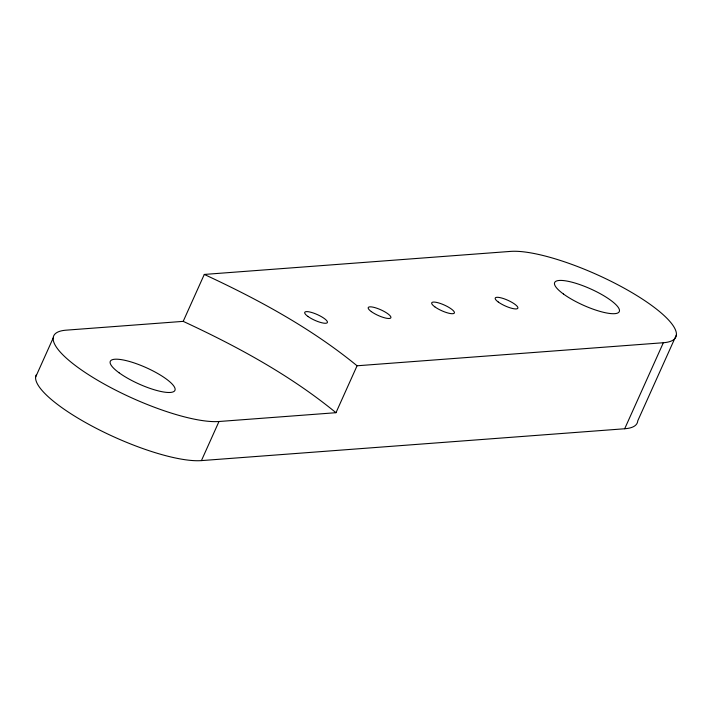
<?xml version="1.0" encoding="UTF-8"?>
<svg xmlns="http://www.w3.org/2000/svg" width="712" height="712" viewBox="0 0 712 712"><rect width="100%" height="100%" fill="white"/><g stroke="black" fill="none" stroke-linecap="round" stroke-linejoin="round"><path stroke-width="1.07" d="M35.6 377.137L53.169 338.04M663.353 342.73L357.068 365.781L335.975 412.702L218.993 421.504A97.455 24.564 24.2 0 1 96.049 379.336A97.455 24.564 24.2 0 1 66.216 330.163L183.198 321.361L204.291 274.44L510.575 251.398A97.455 24.564 24.2 0 1 633.529 293.558A97.455 24.564 24.2 0 1 663.353 342.73L624.691 428.757L201.425 460.602A97.455 24.564 24.2 0 1 96.12 428.25A97.455 24.564 24.2 0 1 36.125 375.028M201.425 460.602L218.993 421.504M676.4 334.863L637.738 420.881A97.455 24.564 24.2 0 1 624.691 428.757M204.291 274.44C258.1 299.405 311.055 328.081 357.068 365.781M183.198 321.361C237.016 346.326 289.962 374.993 335.975 412.702M119.064 372.768A35.44 8.936 24.2 0 0 173.817 391.547A35.44 8.936 24.2 0 0 134.933 363.191A35.44 8.936 24.2 0 0 119.064 372.768M563.423 293.994A35.44 8.936 24.2 0 0 618.176 312.773A35.44 8.936 24.2 0 0 579.292 284.417A35.44 8.936 24.2 0 0 563.423 293.994M307.833 316.377A12.407 3.124 24.2 0 0 326.995 322.945A12.407 3.124 24.2 0 0 313.387 313.022A12.407 3.124 24.2 0 0 307.833 316.377M371.326 311.598A12.407 3.124 24.2 0 0 390.488 318.166A12.407 3.124 24.2 0 0 376.879 308.243A12.407 3.124 24.2 0 0 371.326 311.598M434.81 306.819A12.407 3.124 24.2 0 0 453.98 313.396A12.407 3.124 24.2 0 0 440.372 303.472A12.407 3.124 24.2 0 0 434.81 306.819M498.302 302.039A12.407 3.124 24.2 0 0 517.473 308.616A12.407 3.124 24.2 0 0 503.856 298.693A12.407 3.124 24.2 0 0 498.302 302.039"/></g></svg>
